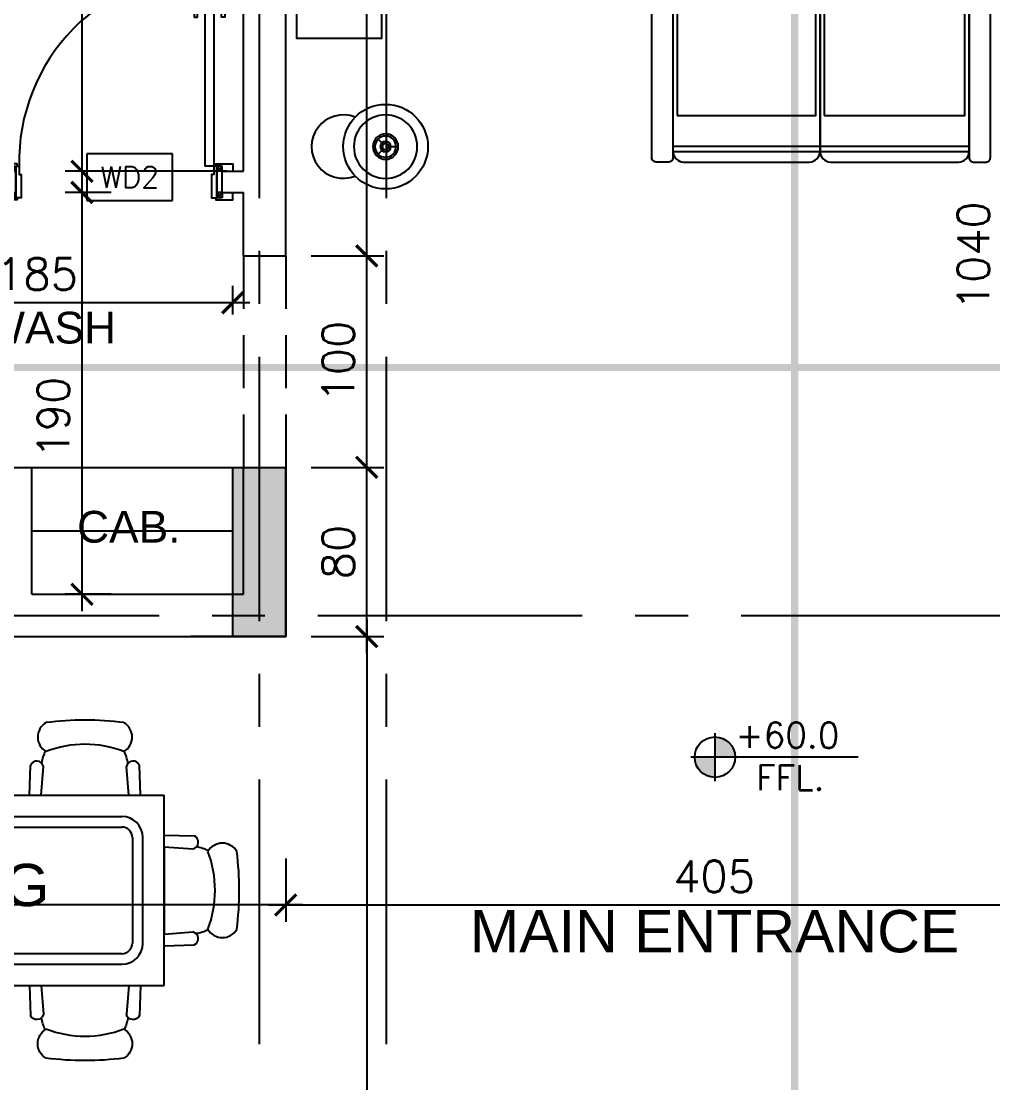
# Model space of a CAD drawing. Header units: centimetres. Extents: x -3744 to 3813, y -6963 to 3597.
# Drawn here: x -1405 to -946, y 1252 to 1754 of the extents above; entities that cross this region are included whole.
import ezdxf
from ezdxf.enums import TextEntityAlignment as Align

# ---------------------------------------------------------------- set-up
doc = ezdxf.new("R2010")
doc.units = ezdxf.units.CM
doc.header["$LTSCALE"] = 100
doc.header["$MEASUREMENT"] = 0
for name, pattern in [('A0-01 FLOOR PLANS$0$HIDDEN', [0.375, 0.25, -0.125]), ('GRID$0$GRID$0$XREF GRID$0$GRIDS$0$CENTER', [2, 1.25, -0.25, 0.25, -0.25]), ('XREF CUTTING LINES$0$DASHDOT', [1, 0.5, -0.25, 0, -0.25])]:
    doc.linetypes.add(name, pattern=pattern)
for name, color, linetype in [('A0-01 FLOOR PLANS$0$CABINET', 4, 'Continuous'), ('A0-01 FLOOR PLANS$0$DIM IN', 1, 'Continuous'), ('A0-01 FLOOR PLANS$0$DOOR', 1, 'Continuous'), ('A0-01 FLOOR PLANS$0$FURNITURE', 111, 'Continuous'), ('A0-01 FLOOR PLANS$0$HIDDEN -03', 8, 'A0-01 FLOOR PLANS$0$HIDDEN'), ('A0-01 FLOOR PLANS$0$LVL', 2, 'Continuous'), ('A0-01 FLOOR PLANS$0$TEXT', 3, 'Continuous'), ('A0-01 FLOOR PLANS$0$TEXT-SCHED', 3, 'Continuous'), ('A0-01 FLOOR PLANS$0$WALL-01', 7, 'Continuous'), ('A0-01 FLOOR PLANS$0$WINDOW', 1, 'Continuous'), ('GRID$0$WOODEN DOOR', 1, 'Continuous'), ('GRID$0$XREF GRID', 11, 'GRID$0$GRID$0$XREF GRID$0$GRIDS$0$CENTER'), ('SOURROUNDING$0$DIM IN', 1, 'Continuous'), ('SOURROUNDING$0$KERBSTONE', 11, 'Continuous'), ('WALL-03', 2, 'Continuous'), ('XREF CUTTING LINES$0$WALL SECT LINE', 6, 'XREF CUTTING LINES$0$DASHDOT'), ('XREF GF COL$0$COLUMN', 6, 'Continuous'), ('XREF GF COL$0$COLUMN HATCH', 201, 'Continuous')]:
    doc.layers.add(name, color=color, linetype=linetype)
doc.styles.add('A0-01 FLOOR PLANS$0$02-Ground$0$ATTRIBUTE', font='ROMANS.shx')
doc.styles.add('A0-01 FLOOR PLANS$0$22', font='romans.shx')
doc.styles.add('A0-01 FLOOR PLANS$0$A0-01 GROUND FLOOR PLAN - For Entry modification$0$ROMANS', font='romans')
doc.styles.add('A0-01 FLOOR PLANS$0$ART-PS-1', font='arial.ttf', dxfattribs={"height": 20})
doc.styles.add('A0-01 FLOOR PLANS$0$GRIDS$0$20', font='romans.shx')
doc.dimstyles.new('A0-01 FLOOR PLANS$0$100', dxfattribs={"dimtxt": 15, "dimasz": 10, "dimexe": 8, "dimexo": 12, "dimgap": 6, "dimtad": 1, "dimdec": 0, "dimzin": 0, "dimdsep": 46, "dimtxsty": 'A0-01 FLOOR PLANS$0$22', "dimblk": 'A0-01 FLOOR PLANS$0$_ARCHTICK', "dimcen": 30, "dimdle": 8, "dimclrd": 1, "dimclre": 1, "dimclrt": 2, "dimadec": 0, "dimazin": 0, "dimtfac": 1, "dimtdec": 0, "dimtmove": 2, "dimatfit": 3, "dimldrblk": 'A0-01 FLOOR PLANS$0$_OBLIQUE', "dimfxl": 100, "dimtolj": 1, "dimtzin": 0, "dimarcsym": 0})
doc.dimstyles.new('A0-01 FLOOR PLANS$0$A0-01 GROUND FLOOR PLAN - For Entry modification$0$text', dxfattribs={"dimtxt": 18, "dimasz": 10, "dimexe": 10, "dimexo": 10, "dimgap": -6, "dimtad": 1, "dimtih": 1, "dimtoh": 1, "dimdec": 0, "dimdsep": 46, "dimtxsty": 'A0-01 FLOOR PLANS$0$A0-01 GROUND FLOOR PLAN - For Entry modification$0$ROMANS', "dimblk1": 'A0-01 FLOOR PLANS$0$A0-01 GROUND FLOOR PLAN - For Entry modification$0$_ARCHTICK', "dimblk2": 'A0-01 FLOOR PLANS$0$A0-01 GROUND FLOOR PLAN - For Entry modification$0$_ARCHTICK', "dimsah": 1, "dimcen": 25, "dimdle": 10, "dimse1": 1, "dimse2": 1, "dimsd1": 1, "dimsd2": 1, "dimclrd": 1, "dimclre": 1, "dimclrt": 2, "dimadec": 0, "dimazin": 0, "dimtfac": 1, "dimtdec": 0, "dimtmove": 2, "dimatfit": 3, "dimldrblk": 'A0-01 FLOOR PLANS$0$A0-01 GROUND FLOOR PLAN - For Entry modification$0$_ARCHTICK', "dimfxl": 1, "dimtolj": 1, "dimtzin": 0, "dimarcsym": 0})

# ---------------------------------------------------------------- blocks, each defined once
blk = doc.blocks.new('A0-01 FLOOR PLANS$0$A$C1FC35103')
at = {"layer": 'A0-01 FLOOR PLANS$0$FURNITURE'}
for p, q in [((0, 0), (0.36, 14.14)), ((5.52, 0), (6.58, 13.63)), ((46.84, 0), (45.79, 13.63)), ((52.36, 0), (52, 14.14)), ((46.84, 0), (5.52, 0))]:
    blk.add_line(p, q, dxfattribs=at)
at = {"layer": 'A0-01 FLOOR PLANS$0$FURNITURE', "extrusion": (0, 0, -1)}
for centre, major_axis, start_param, end_param in [((26.18, -107.3), (-101.01, 101.01), 0.656082, 0.914714), ((11.75, 27.54), (5.58, 5.58), 2.886647, 4.967335), ((40.61, 27.54), (-5.58, 5.58), 1.315851, 3.396538), ((26.18, -27.78), (-36.69, 36.69), 0.422526, 1.14827), ((24.02, 12.68), (12.93, 12.93), 4.055006, 4.387382), ((28.6, 12.68), (-12.93, 12.93), 1.888257, 2.214906), ((3.39, 12.91), (-2.31, 2.31), 5.88449, 8.414821), ((48.97, 12.91), (2.31, 2.31), 4.15155, 6.681881)]:
    blk.add_ellipse(centre, major_axis=major_axis, ratio=1, start_param=start_param, end_param=end_param, dxfattribs=at)
blk = doc.blocks.new('A0-01 FLOOR PLANS$0$8 SEATERS')
at = {"layer": 'A0-01 FLOOR PLANS$0$FURNITURE', "ltscale": 10}
for p, q in [((10370.23, 6147.61, 0), (10580.23, 6147.61, 0)), ((10370.23, 6147.61), (10370.23, 6057.69)), ((10370.23, 6057.69), (10580.23, 6057.69))]:
    blk.add_line(p, q, dxfattribs=at)
at = {"layer": 'A0-01 FLOOR PLANS$0$FURNITURE', "ltscale": 0.1}
blk.add_line((10580.23, 6057.69), (10580.23, 6147.61), dxfattribs=at)
at = {"layer": 'A0-01 FLOOR PLANS$0$FURNITURE', "color": 8, "ltscale": 10}
for p, q in [((10390.23, 6137.61, 0), (10560.23, 6137.61, 0)), ((10390.23, 6132.61, 0), (10560.23, 6132.61, 0)), ((10380.23, 6127.61), (10380.23, 6077.69)), ((10385.23, 6077.69), (10385.23, 6127.61)), ((10565.23, 6127.61), (10565.23, 6077.69)), ((10560.23, 6072.69), (10390.23, 6072.69)), ((10390.23, 6067.69), (10560.23, 6067.69))]:
    blk.add_line(p, q, dxfattribs=at)
at = {"layer": 'A0-01 FLOOR PLANS$0$FURNITURE', "color": 8, "ltscale": 0.1}
blk.add_line((10570.23, 6077.69), (10570.23, 6127.61), dxfattribs=at)
at = {"layer": 'A0-01 FLOOR PLANS$0$FURNITURE', "color": 8, "ltscale": 10}
for centre, radius, start, end in [((10390.23, 6127.61, 0), 10, 90, 180), ((10390.23, 6127.61, 0), 5, 90, 180), ((10560.23, 6127.61, 0), 5, 0, 90), ((10390.23, 6077.69), 10, 180, 270), ((10390.23, 6077.69), 5, 180, 270), ((10560.23, 6077.69), 5, 270, 0), ((10560.23, 6077.69), 10, 270, 0)]:
    blk.add_arc(centre, radius, start, end, dxfattribs=at)
at = {"layer": 'A0-01 FLOOR PLANS$0$FURNITURE', "color": 8, "ltscale": 0.1}
blk.add_arc((10560.23, 6127.61, 0), 10, 0, 90, dxfattribs=at)
at = {"layer": 'A0-01 FLOOR PLANS$0$FURNITURE', "ltscale": 10, "xscale": -1}
for p in [(10442.01, 6147.61, 0), (10502.01, 6147.61, 0), (10569.01, 6147.61, 0)]:
    blk.add_blockref('A0-01 FLOOR PLANS$0$A$C1FC35103', p, dxfattribs=at)
at = {"layer": 'A0-01 FLOOR PLANS$0$FURNITURE', "ltscale": 10}
for p, rotation in [((10370.23, 6076.47), 90), ((10442.01, 6057.69), 180), ((10502.01, 6057.69), 180), ((10569.01, 6057.69), 180)]:
    blk.add_blockref('A0-01 FLOOR PLANS$0$A$C1FC35103', p, dxfattribs=dict(at, rotation=rotation))
at = {"layer": 'A0-01 FLOOR PLANS$0$FURNITURE', "ltscale": 10, "xscale": -1, "rotation": 270}
blk.add_blockref('A0-01 FLOOR PLANS$0$A$C1FC35103', (10580.23, 6076.47), dxfattribs=at)
blk = doc.blocks.new('A0-01 FLOOR PLANS$0$Fur_Light-Table Lamp_D30_01')
for p, q in [((0, 2.5), (0, 5)), ((-3.54, -3.54), (-1.77, -1.77)), ((3.54, -3.54), (1.77, -1.77))]:
    blk.add_line(p, q)
for radius in [15, 6, 5, 2.5, 1.5]:
    blk.add_circle((0, 0), radius)
blk = doc.blocks.new('A0-01 FLOOR PLANS$0$Fur_TV_Mounted_75-Inch')
for points in [[(3.5, -4), (3.5, 0), (-3.5, 0), (-3.5, -4)], [(-81.5, -8), (-81.5, -5.5), (81.5, -5.5), (81.5, -8)]]:
    blk.add_lwpolyline(points)
blk.add_lwpolyline([(83, -8), (-83, -8), (-83, -4), (83, -4)], close=True)
blk = doc.blocks.new('A0-01 FLOOR PLANS$0$LIVING')
at = {"layer": 'A0-01 FLOOR PLANS$0$FURNITURE'}
for p, q in [((-1426.95, 1928.8), (-1357.45, 1928.8)), ((-1357.45, 1928.8), (-1286.95, 1928.8)), ((-1426.95, 1491.88), (-1357.45, 1491.88)), ((-1357.45, 1491.88), (-1286.95, 1491.88))]:
    blk.add_line(p, q, dxfattribs=at)
for points in [[(-1428.95, 1936.3), (-1434.95, 1936.3, 0.414214), (-1436.95, 1934.3), (-1436.95, 1858.3, 0.414214), (-1434.95, 1856.3), (-1428.95, 1856.3, 0.414214), (-1426.95, 1858.3), (-1426.95, 1934.3, 0.414214)], [(-1284.95, 1936.3), (-1278.95, 1936.3, -0.414214), (-1276.95, 1934.3), (-1276.95, 1858.3, -0.414214), (-1278.95, 1856.3), (-1284.95, 1856.3, -0.414214), (-1286.95, 1858.3), (-1286.95, 1934.3, -0.414214)], [(-1424.95, 1914.3), (-1359.45, 1914.3), (-1359.45, 1866.3, -0.414214), (-1367.45, 1858.3), (-1416.95, 1858.3, -0.414214), (-1424.95, 1866.3)], [(-1355.45, 1914.3), (-1288.95, 1914.3), (-1288.95, 1866.3, -0.414214), (-1296.95, 1858.3), (-1347.45, 1858.3, -0.414214), (-1355.45, 1866.3)], [(-1205, 1820.68), (-1205, 1826.68, 0.414214), (-1207, 1828.68), (-1283, 1828.68, 0.414214), (-1285, 1826.68), (-1285, 1820.68, 0.414214), (-1283, 1818.68), (-1207, 1818.68, 0.414214)], [(-1227, 1750.18), (-1227, 1816.68), (-1275, 1816.68, 0.414214), (-1283, 1808.68), (-1283, 1758.18, 0.414214), (-1275, 1750.18)], [(-1227, 1679.68), (-1227, 1746.18), (-1275, 1746.18, 0.414214), (-1283, 1738.18), (-1283, 1687.68, 0.414214), (-1275, 1679.68)], [(-1227, 1610.18), (-1227, 1675.68), (-1275, 1675.68, 0.414214), (-1283, 1667.68), (-1283, 1618.18, 0.414214), (-1275, 1610.18)], [(-1205, 1606.18), (-1205, 1600.18, -0.414214), (-1207, 1598.18), (-1283, 1598.18, -0.414214), (-1285, 1600.18), (-1285, 1606.18, -0.414214), (-1283, 1608.18), (-1207, 1608.18, -0.414214)], [(-1428.95, 1484.38), (-1434.95, 1484.38, -0.414214), (-1436.95, 1486.38), (-1436.95, 1562.38, -0.414214), (-1434.95, 1564.38), (-1428.95, 1564.38, -0.414214), (-1426.95, 1562.38), (-1426.95, 1486.38, -0.414214)], [(-1424.95, 1506.38), (-1359.45, 1506.38), (-1359.45, 1554.38, 0.414214), (-1367.45, 1562.38), (-1416.95, 1562.38, 0.414214), (-1424.95, 1554.38)], [(-1355.45, 1506.38), (-1288.95, 1506.38), (-1288.95, 1554.38, 0.414214), (-1296.95, 1562.38), (-1347.45, 1562.38, 0.414214), (-1355.45, 1554.38)], [(-1284.95, 1484.38), (-1278.95, 1484.38, 0.414214), (-1276.95, 1486.38), (-1276.95, 1562.38, 0.414214), (-1278.95, 1564.38), (-1284.95, 1564.38, 0.414214), (-1286.95, 1562.38), (-1286.95, 1486.38, 0.414214)]]:
    blk.add_lwpolyline(points, format="xyb", close=True, dxfattribs=at)
for points in [[(-1426.95, 1931.3, -0.414214), (-1421.95, 1936.3), (-1362.45, 1936.3, -0.414214), (-1357.45, 1931.3), (-1357.45, 1866.3, -0.414214), (-1367.45, 1856.3), (-1416.95, 1856.3, -0.414214), (-1426.95, 1866.3), (-1426.95, 1931.3), (-1357.45, 1931.3)], [(-1357.45, 1931.3, -0.414214), (-1352.45, 1936.3), (-1291.95, 1936.3, -0.414214), (-1286.95, 1931.3), (-1286.95, 1866.3, -0.414214), (-1296.95, 1856.3), (-1347.45, 1856.3, -0.414214), (-1357.45, 1866.3), (-1357.45, 1931.3), (-1286.95, 1931.3)], [(-1210, 1748.18, 0.414214), (-1205, 1753.18), (-1205, 1813.68, 0.414214), (-1210, 1818.68), (-1275, 1818.68, 0.414214), (-1285, 1808.68), (-1285, 1758.18, 0.414214), (-1275, 1748.18), (-1210, 1748.18), (-1210, 1818.68)], [(-1210, 1677.68, 0.414214), (-1205, 1682.68), (-1205, 1743.18, 0.414214), (-1210, 1748.18), (-1275, 1748.18, 0.414214), (-1285, 1738.18), (-1285, 1687.68, 0.414214), (-1275, 1677.68), (-1210, 1677.68), (-1210, 1748.18)], [(-1210, 1608.18, 0.414214), (-1205, 1613.18), (-1205, 1672.68, 0.414214), (-1210, 1677.68), (-1275, 1677.68, 0.414214), (-1285, 1667.68), (-1285, 1618.18, 0.414214), (-1275, 1608.18), (-1210, 1608.18), (-1210, 1677.68)], [(-1426.95, 1489.38, 0.414214), (-1421.95, 1484.38), (-1362.45, 1484.38, 0.414214), (-1357.45, 1489.38), (-1357.45, 1554.38, 0.414214), (-1367.45, 1564.38), (-1416.95, 1564.38, 0.414214), (-1426.95, 1554.38), (-1426.95, 1489.38), (-1357.45, 1489.38)], [(-1357.45, 1489.38, 0.414214), (-1352.45, 1484.38), (-1291.95, 1484.38, 0.414214), (-1286.95, 1489.38), (-1286.95, 1554.38, 0.414214), (-1296.95, 1564.38), (-1347.45, 1564.38, 0.414214), (-1357.45, 1554.38), (-1357.45, 1489.38), (-1286.95, 1489.38)]]:
    blk.add_lwpolyline(points, format="xyb", dxfattribs=at)
for points in [[(-1564.7, 1868.81), (-1564.7, 1542.86), (-1604.7, 1542.86), (-1604.7, 1868.81)], [(-1314.98, 1612.12), (-1314.98, 1712.12), (-1414.98, 1712.12), (-1414.98, 1612.12)]]:
    blk.add_lwpolyline(points, close=True, dxfattribs=at)
for centre, radius in [((-1562.79, 1920), 20), ((-1234.86, 1855.1), 20), ((-1398.65, 1773.95), 25), ((-1338.65, 1773.95), 25), ((-1234.86, 1570.77), 20), ((-1562.79, 1491.66), 20)]:
    blk.add_circle(centre, radius, dxfattribs=at)
for centre in [(-1582.79, 1920), (-1254.86, 1855.1), (-1254.86, 1570.77), (-1582.79, 1491.66)]:
    blk.add_arc(centre, 15, 67.9757, 292.0243, dxfattribs=at)
for name, p, rotation in [('A0-01 FLOOR PLANS$0$Fur_Light-Table Lamp_D30_01', (-1562.79, 1920), 270), ('A0-01 FLOOR PLANS$0$Fur_Light-Table Lamp_D30_01', (-1234.86, 1855.1), 270), ('A0-01 FLOOR PLANS$0$Fur_TV_Mounted_75-Inch', (-1604.7, 1702.95), 90)]:
    blk.add_blockref(name, p, dxfattribs=dict(at, rotation=rotation))
at = {"layer": 'A0-01 FLOOR PLANS$0$FURNITURE', "xscale": -1, "rotation": 270}
for p in [(-1234.86, 1570.77), (-1562.79, 1491.66)]:
    blk.add_blockref('A0-01 FLOOR PLANS$0$Fur_Light-Table Lamp_D30_01', p, dxfattribs=at)
blk = doc.blocks.new('XREF CUTTING LINES')
at = {"layer": 'XREF CUTTING LINES$0$WALL SECT LINE', "const_width": 3.32}
for points in [[(-1068.92, 2787.39), (-1144.44, 2787.39), (-1144.44, 485.87)], [(-351.38, 1630.68), (-351.38, 1555.16), (-1935.28, 1555.16)]]:
    blk.add_lwpolyline(points, dxfattribs=at)
blk = doc.blocks.new('XREF GF COL')
at = {"layer": 'XREF GF COL$0$COLUMN HATCH'}
blk.add_hatch(color=256, dxfattribs=at).paths.add_polyline_path([(-11694.7, 1508), (-11719.7, 1508), (-11719.7, 1428), (-11694.7, 1428)])
at = {"layer": 'XREF GF COL$0$COLUMN'}
blk.add_lwpolyline([(-11719.7, 1508), (-11694.7, 1508), (-11694.7, 1428), (-11719.7, 1428)], close=True, dxfattribs=at)
blk = doc.blocks.new('GRID')
at = {"layer": 'GRID$0$WOODEN DOOR'}
blk.add_line((-1392.09, 1428), (-1430.06, 1428), dxfattribs=at)
at = {"layer": 'GRID$0$XREF GRID'}
for p, q in [((-1397.5, 2960.33, 0), (-1397.5, 522.76, 0)), ((-1337.5, 2960.33), (-1337.5, 522.76, 0)), ((-1969.8, 1438), (-230.24, 1438))]:
    blk.add_line(p, q, dxfattribs=at)
blk = doc.blocks.new('*D1926')
at = {"layer": 'A0-01 FLOOR PLANS$0$TEXT-SCHED', "color": 1, "lineweight": -2, "transparency": 16777216}
for p, q in [((-1438.42, 1656.21), (-1478.99, 1656.21)), ((-1478.99, 1656.21), (-1478.99, 1634.21)), ((-1438.42, 1634.21), (-1438.42, 1656.21)), ((-1478.99, 1634.21), (-1438.42, 1634.21))]:
    blk.add_line(p, q, dxfattribs=at)
at = {"layer": 'Defpoints', "color": 0, "transparency": 16777216}
blk.add_point((-1458.71, 1645.21), dxfattribs=at)
blk.add_point((-1458.71, 1645.21), dxfattribs=at)
blk.add_point((-1458.71, 1645.21), dxfattribs=at)
at = {"layer": 'A0-01 FLOOR PLANS$0$TEXT-SCHED', "color": 2, "transparency": 16777216, "insert": (-1458.71, 1645.21), "char_height": 8, "width": 47.1429, "attachment_point": 5, "style": 'A0-01 FLOOR PLANS$0$A0-01 GROUND FLOOR PLAN - For Entry modification$0$ROMANS'}
blk.add_mtext('\\A1;{\\H1.25x;WD2}', dxfattribs=at)
blk = doc.blocks.new('A0-01 FLOOR PLANS$0$A0-01 GROUND FLOOR PLAN - For Entry modification$0$_ARCHTICK')
at = {"color": 0, "linetype": 'ByBlock', "const_width": 0.15}
blk.add_lwpolyline([(-0.5, -0.5), (0.5, 0.5)], dxfattribs=at)
blk = doc.blocks.new('A0-01 FLOOR PLANS$0$_ARCHTICK')
at = {"color": 0, "linetype": 'ByBlock', "const_width": 0.15}
blk.add_lwpolyline([(-0.5, -0.5), (0.5, 0.5)], dxfattribs=at)
blk = doc.blocks.new('*D1968')
at = {"layer": 'A0-01 FLOOR PLANS$0$DIM IN', "color": 1, "lineweight": -2, "transparency": 16777216}
for p, q in [((-1481.29, 2136), (-1481.29, 1640)), ((-1412.84, 2128), (-1489.29, 2128)), ((-1412.84, 1648), (-1489.29, 1648))]:
    blk.add_line(p, q, dxfattribs=at)
at = {"layer": 'Defpoints', "color": 0, "transparency": 16777216}
for p in [(-1400.84, 2128), (-1481.29, 1648), (-1400.84, 1648)]:
    blk.add_point(p, dxfattribs=at)
at = {"layer": 'A0-01 FLOOR PLANS$0$DIM IN', "color": 1, "lineweight": -2, "transparency": 16777216, "xscale": 10, "yscale": 10, "zscale": 10}
for p, rotation in [((-1481.29, 2128), 90), ((-1481.29, 1648), 270)]:
    blk.add_blockref('A0-01 FLOOR PLANS$0$_ARCHTICK', p, dxfattribs=dict(at, rotation=rotation))
at = {"layer": 'A0-01 FLOOR PLANS$0$DIM IN', "color": 2, "transparency": 16777216, "insert": (-1494.79, 1888), "char_height": 15, "attachment_point": 5, "rotation": 90, "style": 'A0-01 FLOOR PLANS$0$22'}
blk.add_mtext('\\A1;480', dxfattribs=at)
blk = doc.blocks.new('A0-01 FLOOR PLANS$0$_OBLIQUE')
at = {"color": 0, "linetype": 'ByBlock'}
blk.add_line((-0.5, -0.5), (0.5, 0.5), dxfattribs=at)
blk = doc.blocks.new('*D1969')
at = {"layer": 'A0-01 FLOOR PLANS$0$DIM IN', "color": 1, "lineweight": -2, "transparency": 16777216}
for p, q in [((-1481.29, 1646), (-1481.29, 1440)), ((-1467.45, 1638), (-1489.29, 1638)), ((-1467.45, 1448), (-1489.29, 1448))]:
    blk.add_line(p, q, dxfattribs=at)
at = {"layer": 'Defpoints', "color": 0, "transparency": 16777216}
for p in [(-1455.45, 1638), (-1481.29, 1448), (-1455.45, 1448)]:
    blk.add_point(p, dxfattribs=at)
at = {"layer": 'A0-01 FLOOR PLANS$0$DIM IN', "color": 1, "lineweight": -2, "transparency": 16777216, "xscale": 10, "yscale": 10, "zscale": 10}
for p, rotation in [((-1481.29, 1638), 90), ((-1481.29, 1448), 270)]:
    blk.add_blockref('A0-01 FLOOR PLANS$0$_ARCHTICK', p, dxfattribs=dict(at, rotation=rotation))
at = {"layer": 'A0-01 FLOOR PLANS$0$DIM IN', "color": 2, "transparency": 16777216, "insert": (-1494.79, 1531.58), "char_height": 15, "attachment_point": 5, "rotation": 90, "style": 'A0-01 FLOOR PLANS$0$22'}
blk.add_mtext('\\A1;190', dxfattribs=at)
blk = doc.blocks.new('*D1970')
at = {"layer": 'A0-01 FLOOR PLANS$0$DIM IN', "color": 1, "lineweight": -2, "transparency": 16777216}
for p, q in [((-1595, 1580.22), (-1595, 1593.87)), ((-1410, 1580.22), (-1410, 1593.87)), ((-1402, 1585.87), (-1603, 1585.87))]:
    blk.add_line(p, q, dxfattribs=at)
at = {"layer": 'Defpoints', "color": 0, "transparency": 16777216}
for p in [(-1595, 1585.87), (-1595, 1568.22), (-1410, 1568.22)]:
    blk.add_point(p, dxfattribs=at)
at = {"layer": 'A0-01 FLOOR PLANS$0$DIM IN', "color": 1, "lineweight": -2, "transparency": 16777216, "xscale": 10, "yscale": 10, "zscale": 10, "rotation": 180}
blk.add_blockref('A0-01 FLOOR PLANS$0$_ARCHTICK', (-1595, 1585.87), dxfattribs=at)
at = {"layer": 'A0-01 FLOOR PLANS$0$DIM IN', "color": 1, "lineweight": -2, "transparency": 16777216, "xscale": 10, "yscale": 10, "zscale": 10}
blk.add_blockref('A0-01 FLOOR PLANS$0$_ARCHTICK', (-1410, 1585.87), dxfattribs=at)
at = {"layer": 'A0-01 FLOOR PLANS$0$DIM IN', "color": 2, "transparency": 16777216, "insert": (-1502.5, 1599.37), "char_height": 15, "attachment_point": 5, "style": 'A0-01 FLOOR PLANS$0$22'}
blk.add_mtext('\\A1;185', dxfattribs=at)
blk = doc.blocks.new('*D1973')
at = {"layer": 'A0-01 FLOOR PLANS$0$DIM IN', "color": 1, "lineweight": -2, "transparency": 16777216}
for p, q in [((-1346.67, 1436), (-1346.67, 820)), ((-1364.32, 1428), (-1338.67, 1428)), ((-1364.32, 828), (-1338.67, 828))]:
    blk.add_line(p, q, dxfattribs=at)
at = {"layer": 'Defpoints', "color": 0, "transparency": 16777216}
for p in [(-1376.32, 1428), (-1376.32, 828), (-1346.67, 828)]:
    blk.add_point(p, dxfattribs=at)
at = {"layer": 'A0-01 FLOOR PLANS$0$DIM IN', "color": 1, "lineweight": -2, "transparency": 16777216, "xscale": 10, "yscale": 10, "zscale": 10}
for p, rotation in [((-1346.67, 1428), 90), ((-1346.67, 828), 270)]:
    blk.add_blockref('A0-01 FLOOR PLANS$0$_ARCHTICK', p, dxfattribs=dict(at, rotation=rotation))
at = {"layer": 'A0-01 FLOOR PLANS$0$DIM IN', "color": 2, "transparency": 16777216, "insert": (-1360.17, 1120.25), "char_height": 15, "attachment_point": 5, "rotation": 90, "style": 'A0-01 FLOOR PLANS$0$22'}
blk.add_mtext('\\A1;600', dxfattribs=at)
blk = doc.blocks.new('*D1956')
at = {"layer": 'A0-01 FLOOR PLANS$0$DIM IN', "color": 1, "lineweight": -2, "transparency": 16777216}
for p, q in [((-1046.47, 1080), (-1046.47, 2136.07)), ((-1036.85, 2128.07), (-1054.47, 2128.07)), ((-1036.85, 1088), (-1054.47, 1088))]:
    blk.add_line(p, q, dxfattribs=at)
at = {"layer": 'Defpoints', "color": 0, "transparency": 16777216}
for p in [(-1046.47, 2128.07), (-1024.85, 2128.07), (-1024.85, 1088)]:
    blk.add_point(p, dxfattribs=at)
at = {"layer": 'A0-01 FLOOR PLANS$0$DIM IN', "color": 1, "lineweight": -2, "transparency": 16777216, "xscale": 10, "yscale": 10, "zscale": 10}
for p, rotation in [((-1046.47, 2128.07), 90), ((-1046.47, 1088), 270)]:
    blk.add_blockref('A0-01 FLOOR PLANS$0$_ARCHTICK', p, dxfattribs=dict(at, rotation=rotation))
at = {"layer": 'A0-01 FLOOR PLANS$0$DIM IN', "color": 2, "transparency": 16777216, "insert": (-1059.97, 1608.04), "char_height": 15, "attachment_point": 5, "rotation": 90, "style": 'A0-01 FLOOR PLANS$0$22'}
blk.add_mtext('\\A1;1040', dxfattribs=at)
blk = doc.blocks.new('*D1958')
at = {"layer": 'A0-01 FLOOR PLANS$0$DIM IN', "color": 1, "lineweight": -2, "transparency": 16777216}
for p, q in [((-1346.67, 1420), (-1346.67, 1516)), ((-1373, 1508), (-1338.67, 1508)), ((-1373, 1428), (-1338.67, 1428))]:
    blk.add_line(p, q, dxfattribs=at)
at = {"layer": 'Defpoints', "color": 0, "transparency": 16777216}
for p in [(-1385, 1508), (-1346.67, 1508), (-1385, 1428)]:
    blk.add_point(p, dxfattribs=at)
at = {"layer": 'A0-01 FLOOR PLANS$0$DIM IN', "color": 1, "lineweight": -2, "transparency": 16777216, "xscale": 10, "yscale": 10, "zscale": 10}
for p, rotation in [((-1346.67, 1508), 90), ((-1346.67, 1428), 270)]:
    blk.add_blockref('A0-01 FLOOR PLANS$0$_ARCHTICK', p, dxfattribs=dict(at, rotation=rotation))
at = {"layer": 'A0-01 FLOOR PLANS$0$DIM IN', "color": 2, "transparency": 16777216, "insert": (-1360.17, 1468), "char_height": 15, "attachment_point": 5, "rotation": 90, "style": 'A0-01 FLOOR PLANS$0$22'}
blk.add_mtext('\\A1;80', dxfattribs=at)
blk = doc.blocks.new('*D1959')
at = {"layer": 'A0-01 FLOOR PLANS$0$DIM IN', "color": 1, "lineweight": -2, "transparency": 16777216}
for p, q in [((-1346.67, 1500), (-1346.67, 1616)), ((-1373, 1608), (-1338.67, 1608)), ((-1373, 1508), (-1338.67, 1508))]:
    blk.add_line(p, q, dxfattribs=at)
at = {"layer": 'Defpoints', "color": 0, "transparency": 16777216}
for p in [(-1385, 1608), (-1346.67, 1608), (-1385, 1508)]:
    blk.add_point(p, dxfattribs=at)
at = {"layer": 'A0-01 FLOOR PLANS$0$DIM IN', "color": 1, "lineweight": -2, "transparency": 16777216, "xscale": 10, "yscale": 10, "zscale": 10}
for p, rotation in [((-1346.67, 1608), 90), ((-1346.67, 1508), 270)]:
    blk.add_blockref('A0-01 FLOOR PLANS$0$_ARCHTICK', p, dxfattribs=dict(at, rotation=rotation))
at = {"layer": 'A0-01 FLOOR PLANS$0$DIM IN', "color": 2, "transparency": 16777216, "insert": (-1360.17, 1558), "char_height": 15, "attachment_point": 5, "rotation": 90, "style": 'A0-01 FLOOR PLANS$0$22'}
blk.add_mtext('\\A1;100', dxfattribs=at)
blk = doc.blocks.new('*D1960')
at = {"layer": 'A0-01 FLOOR PLANS$0$DIM IN', "color": 1, "lineweight": -2, "transparency": 16777216}
for p, q in [((-1346.67, 1600), (-1346.67, 2136)), ((-1373, 2128), (-1338.67, 2128)), ((-1373, 1608), (-1338.67, 1608))]:
    blk.add_line(p, q, dxfattribs=at)
at = {"layer": 'Defpoints', "color": 0, "transparency": 16777216}
for p in [(-1385, 2128), (-1346.67, 2128), (-1385, 1608)]:
    blk.add_point(p, dxfattribs=at)
at = {"layer": 'A0-01 FLOOR PLANS$0$DIM IN', "color": 1, "lineweight": -2, "transparency": 16777216, "xscale": 10, "yscale": 10, "zscale": 10}
for p, rotation in [((-1346.67, 2128), 90), ((-1346.67, 1608), 270)]:
    blk.add_blockref('A0-01 FLOOR PLANS$0$_ARCHTICK', p, dxfattribs=dict(at, rotation=rotation))
at = {"layer": 'A0-01 FLOOR PLANS$0$DIM IN', "color": 2, "transparency": 16777216, "insert": (-1360.17, 1868), "char_height": 15, "attachment_point": 5, "rotation": 90, "style": 'A0-01 FLOOR PLANS$0$22'}
blk.add_mtext('\\A1;520', dxfattribs=at)
blk = doc.blocks.new('A0-01 FLOOR PLANS$0$02-Ground$0$A$C4F2068BA')
for p, q in [((0.4, 0.637), (0.4, 0.163)), ((1.816, 0.4), (0.163, 0.4))]:
    blk.add_line(p, q)
at = {"color": 8, "const_width": 0.2}
for points in [[(0.4, 0.5, -0.414214), (0.5, 0.4, -0.414214)], [(0.4, 0.3, -0.414214), (0.3, 0.4, -0.414214)]]:
    blk.add_lwpolyline(points, format="xyb", dxfattribs=at)
blk.add_circle((0.4, 0.4), 0.2)
blk = doc.blocks.new('A0-01 FLOOR PLANS$0$02-Ground$0$123')
at = {"ltscale": 0.1}
blk.add_blockref('A0-01 FLOOR PLANS$0$02-Ground$0$A$C4F2068BA', (-0.4, -0.4), dxfattribs=at)
blk = doc.blocks.new('A0-01 FLOOR PLANS$0$02-Ground$0$LEVEL- PLAN')
at = {"layer": 'A0-01 FLOOR PLANS$0$LVL', "ltscale": 0.1}
blk.add_blockref('A0-01 FLOOR PLANS$0$02-Ground$0$123', (0, 0), dxfattribs=at)
at = {"layer": 'A0-01 FLOOR PLANS$0$LVL', "ltscale": 0.1, "style": 'A0-01 FLOOR PLANS$0$02-Ground$0$ATTRIBUTE', "width": 0.8, "flags": 4}
blk.add_attdef('%%P0.00', (0.203, 0.093), '', height=0.25, dxfattribs=at)
blk.add_attdef('LVL', text='', height=0.25, dxfattribs=at).set_placement((0.745, -0.327), align=Align.CENTER)
blk = doc.blocks.new('*D2005')
at = {"layer": 'A0-01 FLOOR PLANS$0$DIM IN', "color": 1, "lineweight": -2, "transparency": 16777216}
for p, q in [((-1755, 1323.1), (-1755, 1293.08)), ((-1385, 1323.1), (-1385, 1293.08)), ((-1377, 1301.08), (-1763, 1301.08))]:
    blk.add_line(p, q, dxfattribs=at)
at = {"layer": 'Defpoints', "color": 0, "transparency": 16777216}
for p in [(-1755, 1335.1), (-1385, 1335.1), (-1755, 1301.08)]:
    blk.add_point(p, dxfattribs=at)
at = {"layer": 'A0-01 FLOOR PLANS$0$DIM IN', "color": 1, "lineweight": -2, "transparency": 16777216, "xscale": 10, "yscale": 10, "zscale": 10, "rotation": 180}
blk.add_blockref('A0-01 FLOOR PLANS$0$_ARCHTICK', (-1755, 1301.08), dxfattribs=at)
at = {"layer": 'A0-01 FLOOR PLANS$0$DIM IN', "color": 1, "lineweight": -2, "transparency": 16777216, "xscale": 10, "yscale": 10, "zscale": 10}
blk.add_blockref('A0-01 FLOOR PLANS$0$_ARCHTICK', (-1385, 1301.08), dxfattribs=at)
at = {"layer": 'A0-01 FLOOR PLANS$0$DIM IN', "color": 2, "transparency": 16777216, "insert": (-1725.15, 1314.58), "char_height": 15, "attachment_point": 5, "style": 'A0-01 FLOOR PLANS$0$22'}
blk.add_mtext('\\A1;370', dxfattribs=at)
blk = doc.blocks.new('*D2072')
at = {"layer": 'A0-01 FLOOR PLANS$0$DIM IN', "color": 1, "lineweight": -2, "transparency": 16777216}
for p, q in [((-1385, 1323.1), (-1385, 1293.08)), ((-980, 1323.1), (-980, 1293.08)), ((-1393, 1301.08), (-972, 1301.08))]:
    blk.add_line(p, q, dxfattribs=at)
at = {"layer": 'Defpoints', "color": 0, "transparency": 16777216}
for p in [(-1385, 1335.1), (-980, 1335.1), (-980, 1301.08)]:
    blk.add_point(p, dxfattribs=at)
at = {"layer": 'A0-01 FLOOR PLANS$0$DIM IN', "color": 1, "lineweight": -2, "transparency": 16777216, "xscale": 10, "yscale": 10, "zscale": 10, "rotation": 180}
blk.add_blockref('A0-01 FLOOR PLANS$0$_ARCHTICK', (-1385, 1301.08), dxfattribs=at)
at = {"layer": 'A0-01 FLOOR PLANS$0$DIM IN', "color": 1, "lineweight": -2, "transparency": 16777216, "xscale": 10, "yscale": 10, "zscale": 10}
blk.add_blockref('A0-01 FLOOR PLANS$0$_ARCHTICK', (-980, 1301.08), dxfattribs=at)
at = {"layer": 'A0-01 FLOOR PLANS$0$DIM IN', "color": 2, "transparency": 16777216, "insert": (-1182.5, 1314.58), "char_height": 15, "attachment_point": 5, "style": 'A0-01 FLOOR PLANS$0$22'}
blk.add_mtext('\\A1;405', dxfattribs=at)
blk = doc.blocks.new('A0-01 FLOOR PLANS$0$DOOR 25CM')
at = {"layer": 'A0-01 FLOOR PLANS$0$DOOR'}
blk.add_lwpolyline([(-4739.05, 1353.5), (-4735.05, 1353.5), (-4735.05, 1261.5), (-4739.05, 1261.5)], close=True, dxfattribs=at)
for points in [[(-4739.05, 1341.5), (-4739.35, 1341.5), (-4739.35, 1346.5), (-4739.05, 1346.5)], [(-4735.05, 1341.5), (-4734.75, 1341.5), (-4734.75, 1346.5), (-4735.05, 1346.5)]]:
    blk.add_lwpolyline(points, dxfattribs=at)
for points in [[(-4739.35, 1344.8), (-4743.85, 1344.8, 0.414214), (-4744.35, 1344.3), (-4744.35, 1332, 0.414214), (-4744.15, 1331.8), (-4742.95, 1331.8, 0.414214), (-4742.75, 1332), (-4742.75, 1343, -0.414214), (-4742.55, 1343.2), (-4739.35, 1343.2)], [(-4734.75, 1344.8), (-4730.26, 1344.8, -0.414214), (-4729.76, 1344.3), (-4729.76, 1332, -0.414214), (-4729.96, 1331.8), (-4731.16, 1331.8, -0.414214), (-4731.36, 1332), (-4731.36, 1343, 0.414214), (-4731.56, 1343.2), (-4734.75, 1343.2)]]:
    blk.add_lwpolyline(points, format="xyb", dxfattribs=at)
blk.add_arc((-4737.11, 1263.56), 89.94, 89.9604, 181.3128, dxfattribs=at)
blk = doc.blocks.new('A0-01 FLOOR PLANS$0$90-10')
at = {"layer": 'A0-01 FLOOR PLANS$0$DOOR', "linetype": 'Continuous'}
for p, q in [((9747.9, -4467.93), (9747.9, -4470.43)), ((9857.88, -4467.93), (9857.88, -4470.43)), ((9747.9, -4482.93), (9747.9, -4480.43)), ((9755.4, -4482.93), (9755.4, -4480.43)), ((9850.38, -4482.93), (9850.38, -4480.43)), ((9857.88, -4482.93), (9857.88, -4480.43))]:
    blk.add_line(p, q, dxfattribs=at)
at = {"layer": 'A0-01 FLOOR PLANS$0$DOOR'}
for p, q in [((9752.9, -4470.43), (9752.9, -4467.93)), ((9752.9, -4467.93), (9755.4, -4467.93)), ((9755.4, -4467.93), (9752.9, -4470.43)), ((9755.4, -4470.43), (9752.9, -4467.93)), ((9752.9, -4470.43), (9755.4, -4470.43)), ((9852.88, -4467.93), (9850.38, -4467.93)), ((9850.38, -4467.93), (9852.88, -4470.43)), ((9850.38, -4470.43), (9852.88, -4467.93)), ((9852.88, -4470.43), (9850.38, -4470.43)), ((9852.88, -4470.43), (9852.88, -4467.93)), ((9752.9, -4480.43), (9752.9, -4482.93)), ((9755.4, -4482.93), (9752.9, -4480.43)), ((9755.4, -4480.43), (9752.9, -4482.93)), ((9752.9, -4480.43), (9755.4, -4480.43)), ((9850.38, -4482.93), (9852.88, -4480.43)), ((9850.38, -4480.43), (9852.88, -4482.93)), ((9852.88, -4480.43), (9850.38, -4480.43)), ((9852.88, -4480.43), (9852.88, -4482.93)), ((9752.9, -4482.93), (9755.4, -4482.93)), ((9852.88, -4482.93), (9850.38, -4482.93))]:
    blk.add_line(p, q, dxfattribs=at)
for points in [[(9755.9, -4467.93), (9755.9, -4466.93), (9747.9, -4466.93), (9747.9, -4467.93)], [(9849.88, -4467.93), (9849.88, -4466.93), (9857.88, -4466.93), (9857.88, -4467.93)], [(9755.4, -4467.93), (9755.4, -4482.93)], [(9755.4, -4467.93), (9756.9, -4467.93), (9756.9, -4471.93), (9757.9, -4471.93), (9757.9, -4482.93), (9755.4, -4482.93), (9755.4, -4467.93)], [(9850.38, -4467.93), (9848.88, -4467.93), (9848.88, -4471.93), (9847.88, -4471.93), (9847.88, -4482.93), (9850.38, -4482.93), (9850.38, -4467.93)], [(9850.38, -4467.93), (9850.38, -4482.93)], [(9755.9, -4482.93), (9755.9, -4483.93), (9747.9, -4483.93), (9747.9, -4482.93)], [(9849.88, -4482.93), (9849.88, -4483.93), (9857.88, -4483.93), (9857.88, -4482.93)]]:
    blk.add_lwpolyline(points, dxfattribs=at)
at = {"layer": 'A0-01 FLOOR PLANS$0$DOOR', "linetype": 'Continuous', "xscale": -1}
blk.add_blockref('A0-01 FLOOR PLANS$0$DOOR 25CM', (5021.85, -5729.43), dxfattribs=at)
blk = doc.blocks.new('A0-01 FLOOR PLANS')
at = {"layer": 'A0-01 FLOOR PLANS$0$CABINET', "linetype": 'Continuous'}
for p, q in [((-1505, 1508), (-1410, 1508)), ((-1505, 1478), (-1410, 1478))]:
    blk.add_line(p, q, dxfattribs=at)
at = {"layer": 'A0-01 FLOOR PLANS$0$HIDDEN -03'}
for p, q in [((-1405, 1608), (-1405, 1508)), ((-1385, 1608), (-1385, 1508))]:
    blk.add_line(p, q, dxfattribs=at)
at = {"layer": 'A0-01 FLOOR PLANS$0$WALL-01'}
for p, q in [((-1405, 1648), (-1405, 2128)), ((-1385, 1608), (-1385, 2128)), ((-1415, 1638), (-1415, 1648)), ((-1415, 1648), (-1405, 1648)), ((-1415, 1638), (-1405, 1638)), ((-1405, 1608), (-1405, 1638)), ((-1405, 1608), (-1385, 1608)), ((-1515, 1508), (-1505, 1508)), ((-1505, 1448), (-1505, 1508)), ((-1405, 1448), (-1405, 1508)), ((-1405, 1508), (-1385, 1508)), ((-1385, 1428), (-1385, 1508)), ((-1505, 1448), (-1405, 1448)), ((-1755, 1428), (-1385, 1428))]:
    blk.add_line(p, q, dxfattribs=at)
at = {"layer": 'A0-01 FLOOR PLANS$0$DOOR', "xscale": -1}
blk.add_blockref('A0-01 FLOOR PLANS$0$90-10', (8337.9, 6118.43), dxfattribs=at)
at = {"layer": 'A0-01 FLOOR PLANS$0$FURNITURE'}
for name, p in [('A0-01 FLOOR PLANS$0$LIVING', (225, 168)), ('A0-01 FLOOR PLANS$0$8 SEATERS', (-12022.7, -4794.68, 0))]:
    blk.add_blockref(name, p, dxfattribs=at)
at = {"layer": 'A0-01 FLOOR PLANS$0$LVL'}
ref = blk.add_blockref('A0-01 FLOOR PLANS$0$02-Ground$0$LEVEL- PLAN', (-1182.12, 1370.97), dxfattribs=dict(at, xscale=47.80922768457422, yscale=47.80922768457422, zscale=47.80922768457422, rotation=359.9470003599919))
ref.add_attrib('%%P0.00', '+60.0', (-1172.42, 1375.39), dxfattribs={"layer": '0', "ltscale": 0.1, "height": 11.952, "rotation": 359.947, "style": 'A0-01 FLOOR PLANS$0$GRIDS$0$20'})
ref.add_attrib('LVL', 'FFL.', dxfattribs={"layer": '0', "ltscale": 0.1, "height": 11.952, "rotation": 359.947, "style": 'A0-01 FLOOR PLANS$0$GRIDS$0$20'}).set_placement((-1146.52, 1355.3), align=Align.CENTER)
at = {"layer": 'A0-01 FLOOR PLANS$0$WALL-01'}
blk.add_blockref('GRID', (0, 0), dxfattribs=at)
at = {"layer": 'A0-01 FLOOR PLANS$0$WINDOW'}
for name, p in [('XREF CUTTING LINES', (0, 0)), ('XREF GF COL', (10309.7, 0))]:
    blk.add_blockref(name, p, dxfattribs=at)
at = {"layer": 'A0-01 FLOOR PLANS$0$TEXT', "style": 'A0-01 FLOOR PLANS$0$ART-PS-1'}
for s, height, p in [('WASH', 15, (-1528.02, 1566.57)), ('CAB.', 15, (-1483.6, 1472.41)), ('DINING', 20, (-1594.42, 1300.5)), ('MAIN ENTRANCE', 20, (-1297.91, 1278.67))]:
    blk.add_text(s, height=height, dxfattribs=at).set_placement(p)
at = {"layer": 'A0-01 FLOOR PLANS$0$DIM IN'}
for base, p1, p2, picture, middle in [((-1481.29, 1648), (-1400.84, 2128), (-1400.84, 1648), '*D1968', (-1494.79, 1888)), ((-1346.67, 2128), (-1385, 1608), (-1385, 2128), '*D1960', (-1360.17, 1868)), ((-1046.47, 2128.07), (-1024.85, 1088), (-1024.85, 2128.07), '*D1956', (-1059.97, 1608.04)), ((-1346.67, 1608), (-1385, 1508), (-1385, 1608), '*D1959', (-1360.17, 1558)), ((-1346.67, 1508), (-1385, 1428), (-1385, 1508), '*D1958', (-1360.17, 1468))]:
    dim = blk.add_linear_dim(base=base, p1=p1, p2=p2, angle=90, dimstyle='A0-01 FLOOR PLANS$0$100', override={"dimfxl": 0.075}, dxfattribs=at)
    dim.commit()
    dim.dimension.update_dxf_attribs({"geometry": picture, "text_midpoint": middle})
for base, p1, p2, picture, middle in [((-1481.29, 1448), (-1455.45, 1638), (-1455.45, 1448), '*D1969', (-1494.79, 1531.58)), ((-1346.67, 828), (-1376.32, 1428), (-1376.32, 828), '*D1973', (-1360.17, 1120.25))]:
    dim = blk.add_linear_dim(base=base, p1=p1, p2=p2, angle=90, dimstyle='A0-01 FLOOR PLANS$0$100', override={"dimfxl": 0.075}, dxfattribs=at)
    dim.commit()
    dim.dimension.update_dxf_attribs({"geometry": picture, "text_midpoint": middle, "dimtype": 128})
for base, p1, p2, picture, middle in [((-1595, 1585.87), (-1410, 1568.22), (-1595, 1568.22), '*D1970', (-1502.5, 1599.37)), ((-980, 1301.08), (-1385, 1335.1), (-980, 1335.1), '*D2072', (-1182.5, 1314.58))]:
    dim = blk.add_linear_dim(base=base, p1=p1, p2=p2, dimstyle='A0-01 FLOOR PLANS$0$100', override={"dimfxl": 0.075}, dxfattribs=at)
    dim.commit()
    dim.dimension.update_dxf_attribs({"geometry": picture, "text_midpoint": middle})
dim = blk.add_linear_dim(base=(-1755, 1301.08), p1=(-1385, 1335.1), p2=(-1755, 1335.1), dimstyle='A0-01 FLOOR PLANS$0$100', override={"dimfxl": 0.075}, dxfattribs=at)
dim.commit()
dim.dimension.update_dxf_attribs({"geometry": '*D2005', "text_midpoint": (-1725.15, 1314.58), "dimtype": 128})
at = {"layer": 'A0-01 FLOOR PLANS$0$TEXT-SCHED'}
dim = blk.add_linear_dim(base=(-1458.71, 1645.21), p1=(-1458.71, 1645.21), p2=(-1458.71, 1645.21), text='{\\H1.25x;WD2}', dimstyle='A0-01 FLOOR PLANS$0$A0-01 GROUND FLOOR PLAN - For Entry modification$0$text', override={"dimtxt": 8, "dimgap": -6, "dimclrt": 2}, dxfattribs=at)
dim.commit()
dim.dimension.update_dxf_attribs({"geometry": '*D1926', "text_midpoint": (-1458.71, 1645.21), "dimtype": 128})
blk = doc.blocks.new('SOURROUNDING')
at = {"layer": 'SOURROUNDING$0$KERBSTONE', "lineweight": 13}
h = blk.add_hatch(dxfattribs=at)
h.set_pattern_fill('AR-HBONE', color=252, scale=5, angle=90)
h.paths.add_polyline_path([(-175, 1001.39), (-180.24, 999.4), (-175, 1003.26), (-175, 1910.07), (-189.19, 1904.68), (-175, 1915.15), (-175, 1965.25), (-177.79, 1965.57), (-175, 1966.16), (-175, 2515.31), (-190.95, 2509.26), (-175, 2521.02), (-175, 2569.63), (-179.55, 2570.15), (-175, 2571.11), (-175, 2808), (-890, 2808), (-890, 3028), (-1810, 3028), (-1810, 2511.19), (-1925, 2511.19), (-1925, 1979.72), (-1810, 1979.72), (-1810, 775), (-3028, 775), (-3028, 650), (-2728, 650), (-2448, 650), (-2428, 650), (-1382.07, 650), (-1382.07, 25), (-1257.59, 25), (-1257.07, 25), (-857.07, 25), (-732.07, 25), (-732.07, 668), (-175, 668)])
h.paths.add_polyline_path([(-1685, 828), (-1685, 2748), (-1220, 2748), (-1220, 2193), (-890, 2193), (-890, 2683), (-300, 2683), (-300, 788), (-590, 788), (-590, 793), (-817, 793), (-817, 713), (-1286.12, 713), (-1287.5, 828)], flags=16)
h.paths.add_polyline_path([(-1798.23, 1621.66), (-1726.11, 1621.66), (-1726.11, 1641.16), (-1798.23, 1641.16)], flags=16)
h.paths.add_polyline_path([(-1563.97, 2964.65), (-999.2, 2964.65), (-999.2, 3018.34), (-1563.97, 3018.34)], flags=16)
at = {"layer": 'SOURROUNDING$0$DIM IN'}
blk.add_blockref('A0-01 FLOOR PLANS', (105, 35), dxfattribs=at)

msp = doc.modelspace()

# ---------------------------------------------------------------- block references
at = {"layer": 'WALL-03'}
msp.add_blockref('SOURROUNDING', (0, 0), dxfattribs=at)

doc.saveas('drawing.dxf')
